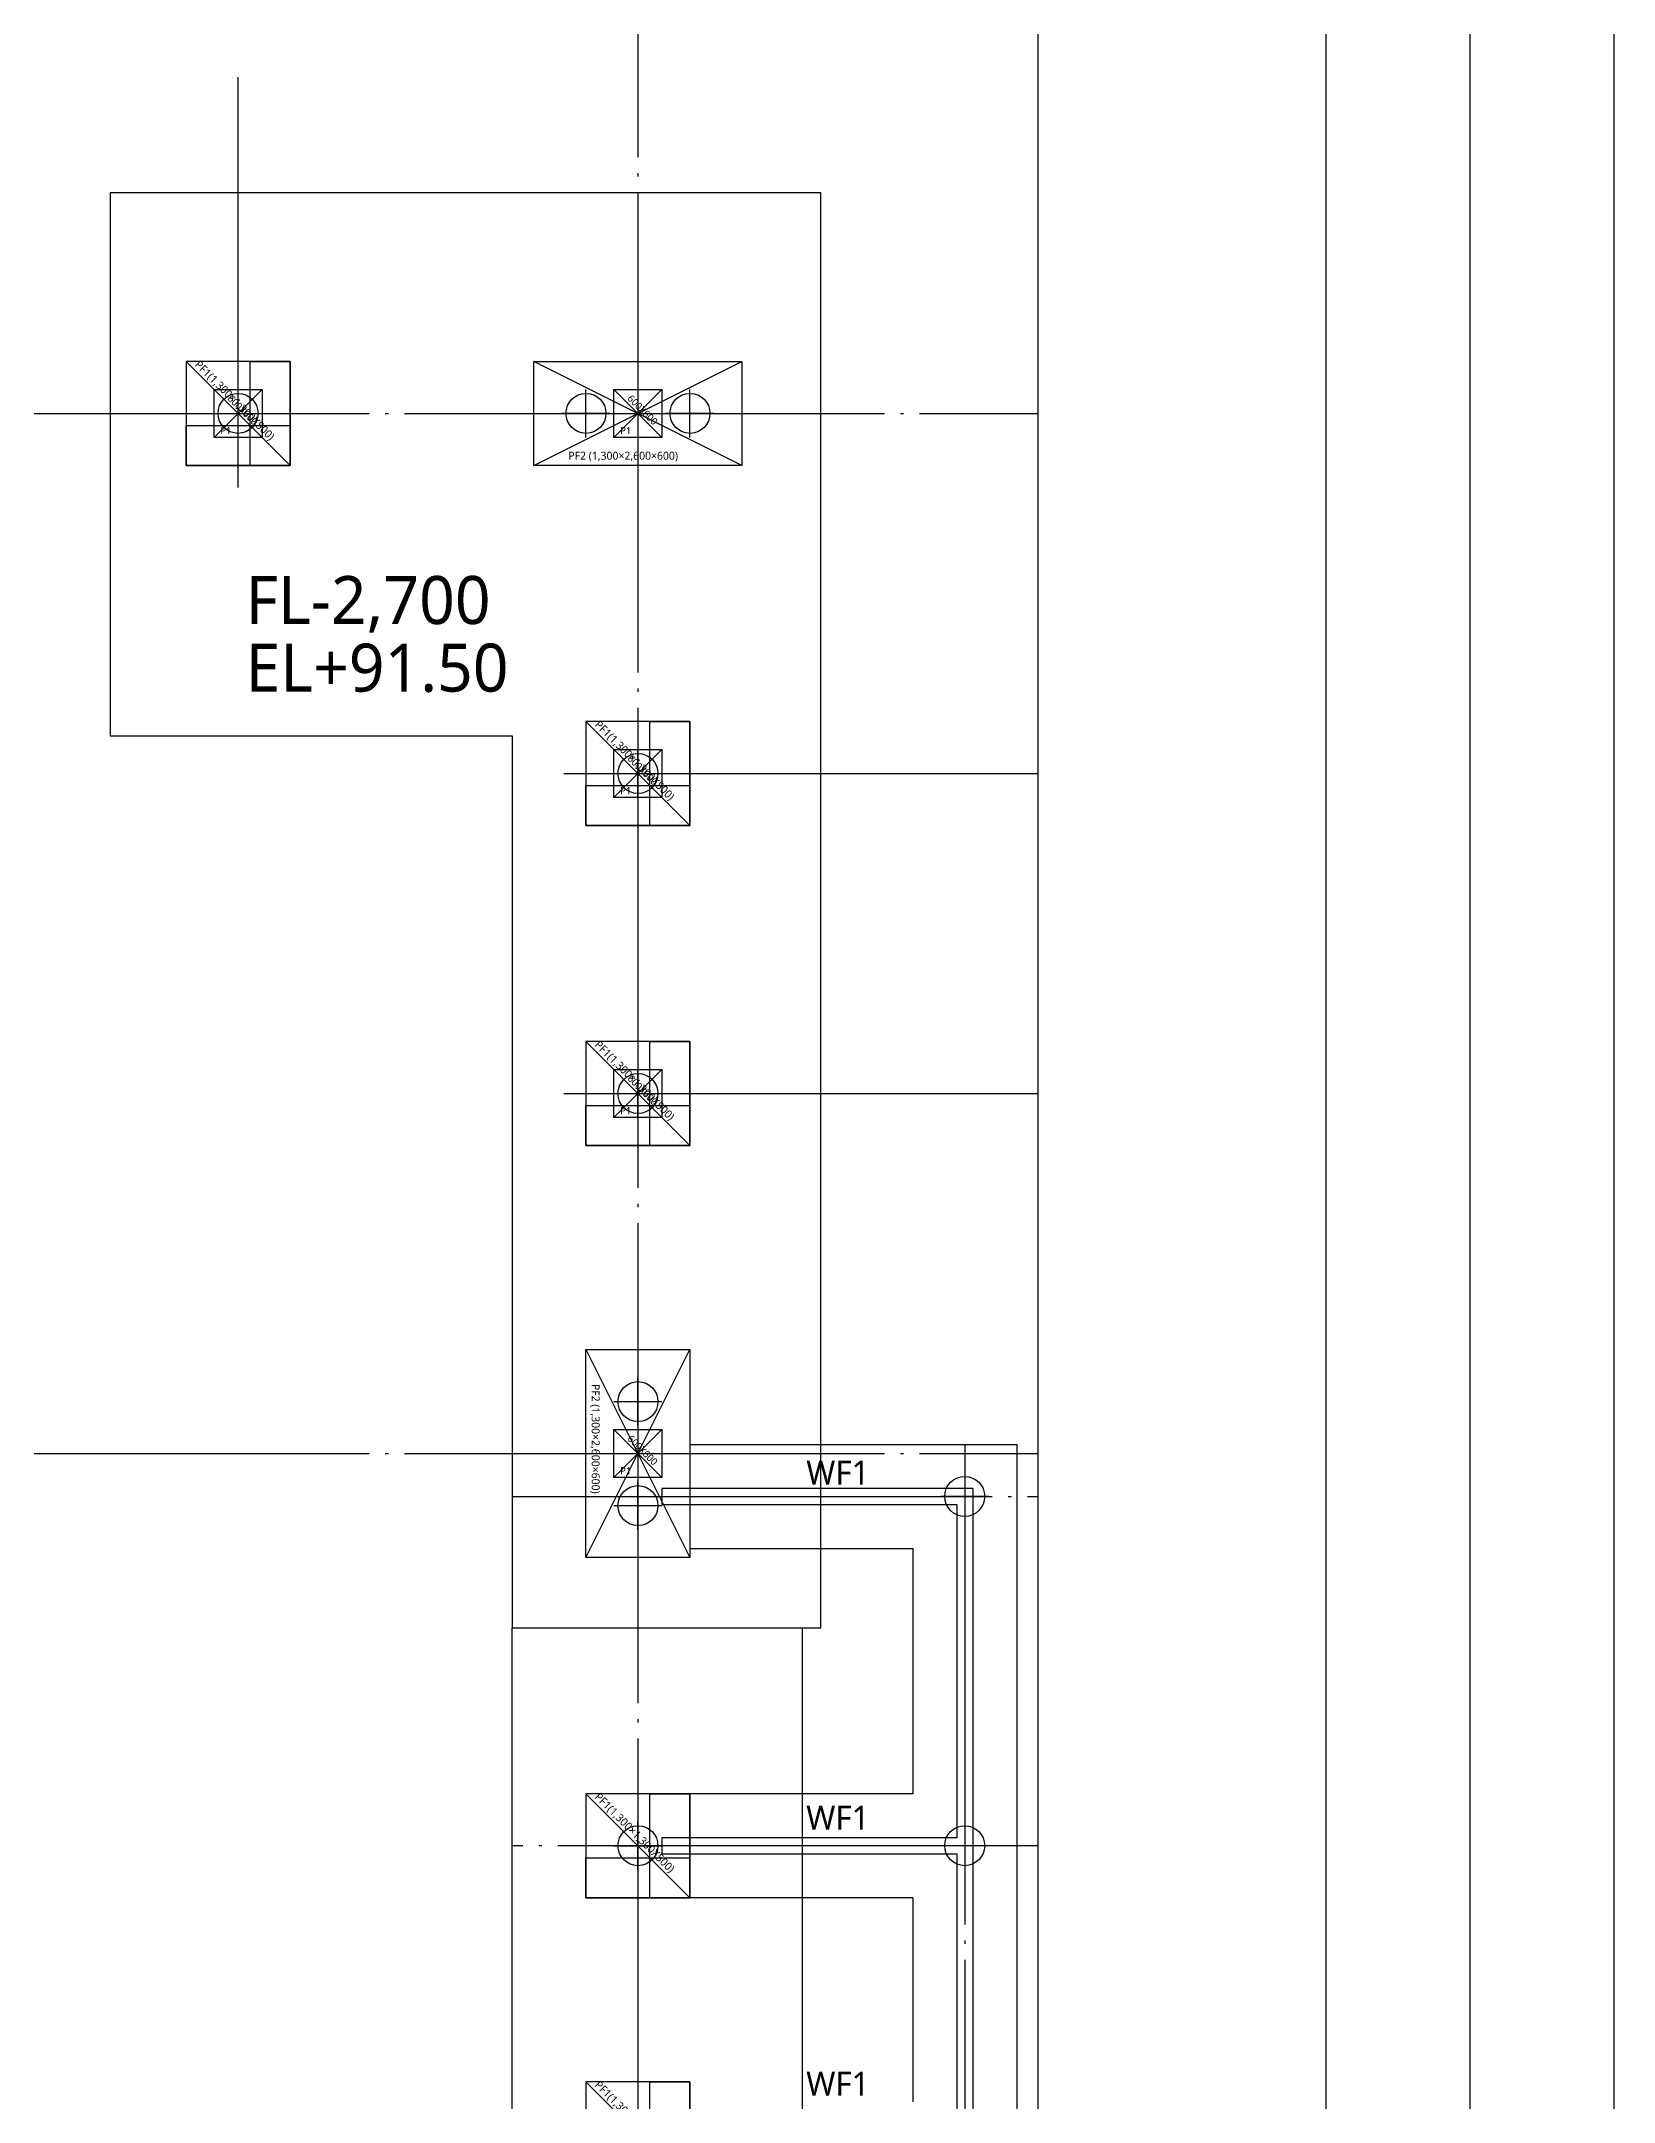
# Model space of a CAD drawing. Header units: millimetres. Extents: x -734060 to 504600, y -7739 to 118800.
# Drawn here: x -399561 to -379900, y 64800 to 90551 of the extents above; entities that cross this region are included whole.
import ezdxf
from ezdxf.enums import TextEntityAlignment as Align
from ezdxf.lldxf.tags import DXFTag

# ---------------------------------------------------------------- set-up
doc = ezdxf.new("R2010")
doc.units = ezdxf.units.MM
doc.header["$LTSCALE"] = 200
doc.linetypes.add('CEN-GAUN', pattern=[32.2, 30, -1, 0.2, -1])
doc.linetypes.add('H3', pattern=[3, 2, -1])
doc.layers.get('DEFPOINTS').update_dxf_attribs({"color": 137})
for name, color, linetype in [('0-PIPE', 7, 'Continuous'), ('0-기초', 4, 'H3'), ('CEN', 1, 'CEN-GAUN'), ('CEN2', 1, 'CEN-GAUN'), ('HAT-INS', 250, 'Continuous'), ('S-COL', 2, 'Continuous')]:
    doc.layers.add(name, color=color, linetype=linetype)
doc.styles.add('스타일1', font='malgun.ttf')
doc.styles.add('울릉도L', font='malgun.ttf')
tags = doc.linetypes.add('DH-HID2', pattern=[1.2, 0.8, -0.4]).pattern_tags.tags
tags[6:7] = [DXFTag(74, 4), DXFTag(75, 0), DXFTag(340, '0'), DXFTag(46, 1.0), DXFTag(50, 0.0), DXFTag(44, 0.0), DXFTag(45, 0.0)]
tags[4:5] = [DXFTag(74, 4), DXFTag(75, 0), DXFTag(340, '0'), DXFTag(46, 1.0), DXFTag(50, 0.0), DXFTag(44, 0.0), DXFTag(45, 0.0)]

# ---------------------------------------------------------------- blocks, each defined once
blk = doc.blocks.new('X-CEN')
at = {"layer": 'CEN'}
for p, q in [((71000, 9200), (71000, -53000)), ((66000, -925), (66000, 4200)), ((-9200, 0), (76000, 0)), ((70075, -4500), (76000, -4500)), ((70075, -8500), (76000, -8500)), ((-9200, -13000), (76000, -13000))]:
    blk.add_line(p, q, dxfattribs=at)
blk = doc.blocks.new('SS-P1')
at = {"layer": 'DEFPOINTS'}
for p, q in [((-300, 300), (300, -300)), ((-300, -300), (300, 300))]:
    blk.add_line(p, q, dxfattribs=at)
at = {"layer": 'S-COL'}
blk.add_lwpolyline([(-300, 300), (300, 300), (300, -300), (-300, -300)], close=True, dxfattribs=at)
at = {"layer": 'DEFPOINTS', "style": '스타일1'}
blk.add_text('600X600', height=90, rotation=315, dxfattribs=at).set_placement((58, 44), align=Align.MIDDLE_CENTER)
blk.add_text('P1', height=90, dxfattribs=at).set_placement((-153, -214), align=Align.MIDDLE_CENTER)
blk = doc.blocks.new('X-S-PD')
at = {"layer": 'S-COL'}
for p in [(66000, 0), (71000, 0), (71000, -4500), (71000, -8500), (71000, -13000)]:
    blk.add_blockref('SS-P1', p, dxfattribs=at)
blk = doc.blocks.new('파일')
at = {"layer": '0-PIPE', "color": 7, "linetype": 'Continuous'}
for p, q in [((0, -300), (0, 300)), ((-300, 0), (300, 0))]:
    blk.add_line(p, q, dxfattribs=at)
at = {"layer": '0-PIPE', "color": 3, "linetype": 'Continuous'}
blk.add_circle((0, 0), 250, dxfattribs=at)
blk = doc.blocks.new('SS-PF1')
at = {"layer": '0-기초', "color": 4, "linetype": 'DH-HID2', "ltscale": 2}
blk.add_lwpolyline([(-650, 650), (-650, -650), (650, -650), (650, 650)], close=True, dxfattribs=at)
at = {"layer": 'DEFPOINTS'}
blk.add_line((-650, 650), (650, -650), dxfattribs=at)
for points in [[(650, 650), (650, -650), (150, -650), (150, 650), (650, 650)], [(650, -650), (-650, -650), (-650, -150), (650, -150), (650, -650)]]:
    blk.add_lwpolyline(points, dxfattribs=at)
at = {"layer": '0-기초'}
blk.add_blockref('파일', (0, 0), dxfattribs=at)
at = {"layer": 'DEFPOINTS', "style": '울릉도L'}
blk.add_text('PF1(1,300×1,300X500)', height=100, rotation=315, dxfattribs=at).set_placement((-514, 637), align=Align.MIDDLE_LEFT)
blk = doc.blocks.new('SS-PF2')
at = {"layer": '0-기초', "color": 4, "linetype": 'DH-HID2', "ltscale": 2}
blk.add_lwpolyline([(650, -1300), (-650, -1300), (-650, 1300), (650, 1300)], close=True, dxfattribs=at)
at = {"layer": 'DEFPOINTS'}
for p, q in [((-650, 1300), (650, -1300)), ((-650, -1300), (650, 1300))]:
    blk.add_line(p, q, dxfattribs=at)
at = {"layer": '0-기초'}
for p in [(0, 650), (0, -650)]:
    blk.add_blockref('파일', p, dxfattribs=at)
at = {"layer": 'DEFPOINTS', "style": '울릉도L'}
blk.add_text('PF2 (1,300×2,600×600)', height=100, rotation=270, dxfattribs=at).set_placement((-529, 871), align=Align.MIDDLE_LEFT)
blk = doc.blocks.new('X-B1F-FD')
at = {"layer": '0-기초', "color": 4, "linetype": 'DH-HID2', "ltscale": 3}
for p, q in [((71650, -14185), (74435, -14185)), ((74435, -14185), (74435, -17250)), ((74435, -14185), (74435, -17250)), ((74435, -17250), (71650, -17250)), ((74435, -18550), (71650, -18550)), ((74435, -18550), (74435, -20600)), ((74435, -18550), (74435, -21100))]:
    blk.add_line(p, q, dxfattribs=at)
blk.add_lwpolyline([(71650, -12885), (75735, -12885), (75735, -29580), (71650, -29580)], dxfattribs=at)
at = {"layer": '0-기초', "rotation": 180}
for p in [(75085, -13535), (75085, -17900)]:
    blk.add_blockref('파일', p, dxfattribs=at)
at = {"layer": 'S-COL'}
for name, p in [('SS-PF1', (66000, 0)), ('SS-PF1', (71000, -4500)), ('SS-PF1', (71000, -8500)), ('SS-PF2', (71000, -13000)), ('SS-PF1', (71000, -17900)), ('SS-PF1', (71000, -21500))]:
    blk.add_blockref(name, p, dxfattribs=at)
at = {"layer": 'S-COL', "rotation": 90}
blk.add_blockref('SS-PF2', (71000, 0), dxfattribs=at)
at = {"layer": 'DEFPOINTS', "style": '울릉도L'}
for p in [(73499, -13236), (73499, -17551), (73499, -20875)]:
    blk.add_text('WF1', height=300, dxfattribs=at).set_placement(p, align=Align.MIDDLE_CENTER)
blk = doc.blocks.new('X-RC-B1F')
at = {"layer": 'CEN2'}
for p, q in [((75085, -12885), (75085, -30000)), ((69428, -13535), (76000, -13535)), ((76000, -17900), (69428, -17900))]:
    blk.add_line(p, q, dxfattribs=at)
at = {"layer": 'S-COL'}
for p, q in [((74985, -13635), (74985, -17800)), ((75185, -13435), (75185, -29030)), ((74985, -18000), (74985, -21650))]:
    blk.add_line(p, q, dxfattribs=at)
for points in [[(75185, -13435), (71300, -13435), (71300, -13635), (74985, -13635)], [(74985, -17800), (71300, -17800), (71300, -18000), (74985, -18000)]]:
    blk.add_lwpolyline(points, dxfattribs=at)

msp = doc.modelspace()

# ---------------------------------------------------------------- linework, layer by layer
at = {"layer": 'DEFPOINTS'}
for points in [[(-379900, 25700), (-479500, 25700), (-479500, 102300), (-379900, 102300)], [(-381700, 27500), (-477700, 27500), (-477700, 100500), (-381700, 100500)], [(-383500, 29300), (-475900, 29300), (-475900, 98700), (-383500, 98700)], [(-387100, 32900), (-472300, 32900), (-472300, 95100), (-387100, 95100)], [(-398697.338, 88654.54), (-398697.338, 81871.917), (-393672.208, 81871.917), (-393672.208, 70721.051), (-389813.626, 70721.051), (-389813.626, 88654.54)], [(-393672.208, 70721.051), (-390046.127, 70721.051), (-390046.127, 53914.364), (-393672.208, 53914.364)]]:
    msp.add_lwpolyline(points, close=True, dxfattribs=at)

# ---------------------------------------------------------------- block references
msp.add_blockref('X-S-PD', (-463100, 85900))
at = {"layer": 'HAT-INS'}
msp.add_blockref('X-CEN', (-463100, 85900), dxfattribs=at)
at = {"layer": 'S-COL'}
for name in ['X-B1F-FD', 'X-RC-B1F']:
    msp.add_blockref(name, (-463100, 85900), dxfattribs=at)

# ---------------------------------------------------------------- texts
at = {"layer": 'DEFPOINTS', "style": '울릉도L'}
for s, p in [('FL-2,700', (-397006.459, 83567.639)), ('EL+91.50', (-397006.459, 82722.843))]:
    msp.add_text(s, height=600, dxfattribs=at).set_placement(p, align=Align.MIDDLE_LEFT)

doc.saveas('drawing.dxf')
